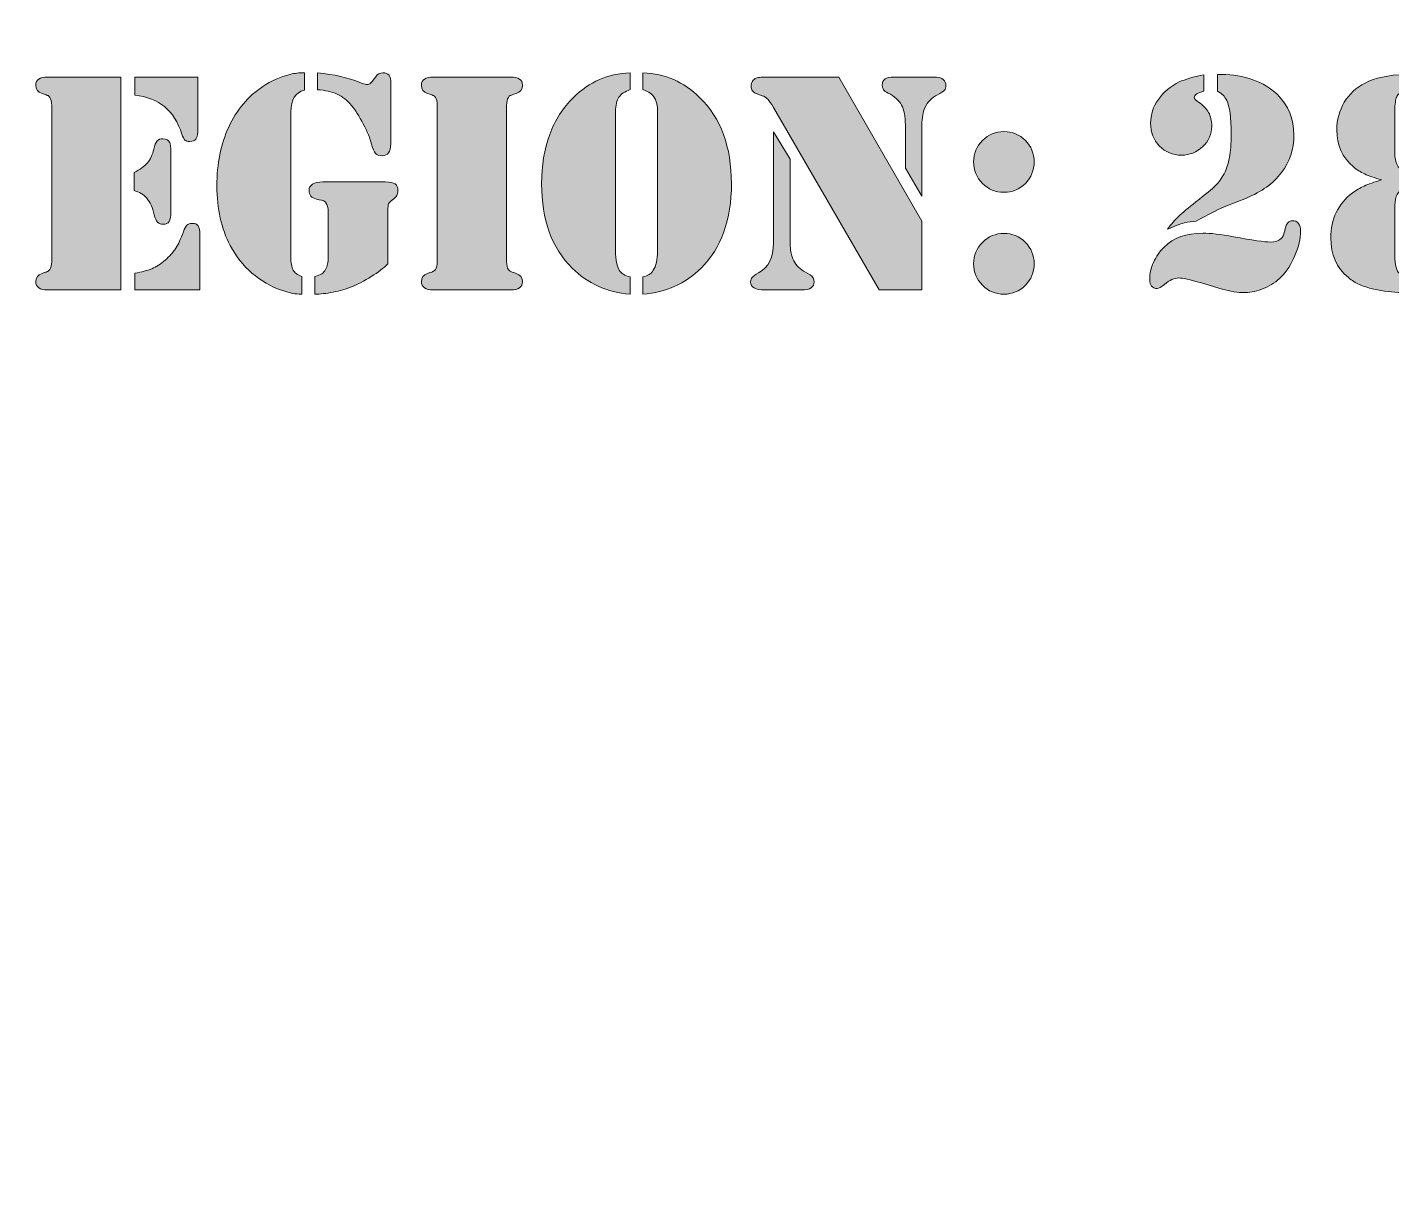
# Model space of a CAD drawing. Header units: inches. Extents: x 11 to 167, y -177 to -21.
# Drawn here: x 31.41 to 52.51, y -159.05 to -141.23 of the extents above; entities that cross this region are included whole.
import ezdxf

# ---------------------------------------------------------------- set-up
doc = ezdxf.new("R2010")
doc.units = ezdxf.units.IN
doc.header["$MEASUREMENT"] = 0
doc.layers.add('Layer 1', color=7, linetype='Continuous')
doc.layers.add('Layer 2', color=7, linetype='Continuous')

# ---------------------------------------------------------------- blocks, each defined once
blk = doc.blocks.new('block 8')
at = {"layer": 'Layer 2', "true_color": 0xffffff}
h = blk.add_hatch(color=7, dxfattribs=at)
h.dxf.hatch_style = 2
edge = h.paths.add_edge_path()
edge.add_spline(control_points=[(35.701, -141.936), (35.701, -141.936), (35.701, -142.203), (35.701, -142.203), (35.559, -142.237), (35.489, -142.35), (35.489, -142.541), (35.489, -142.541), (35.489, -144.786), (35.489, -144.786), (35.489, -144.873), (35.501, -144.94), (35.525, -144.986), (35.546, -145.025), (35.59, -145.058), (35.657, -145.085), (35.657, -145.085), (35.657, -145.358), (35.657, -145.358), (35.606, -145.358), (35.559, -145.353), (35.516, -145.345), (35.474, -145.338), (35.417, -145.321), (35.346, -145.297), (35.178, -145.239), (35.025, -145.151), (34.888, -145.032), (34.752, -144.913), (34.639, -144.771), (34.551, -144.605), (34.414, -144.346), (34.346, -144.04), (34.346, -143.686), (34.346, -143.344), (34.407, -143.04), (34.529, -142.775), (34.651, -142.509), (34.826, -142.301), (35.055, -142.15), (35.186, -142.062), (35.328, -141.998), (35.479, -141.96), (35.542, -141.943), (35.616, -141.936), (35.701, -141.936)], knot_values=[0, 0, 0, 0, 1, 1, 1, 2, 2, 2, 3, 3, 3, 4, 4, 4, 5, 5, 5, 6, 6, 6, 7, 7, 7, 8, 8, 8, 9, 9, 9, 10, 10, 10, 11, 11, 11, 12, 12, 12, 13, 13, 13, 14, 14, 14, 15, 15, 15, 15], degree=3, periodic=1)
edge = h.paths.add_edge_path()
edge.add_spline(control_points=[(36.989, -144.89), (36.924, -144.954), (36.839, -145.02), (36.732, -145.086), (36.625, -145.153), (36.524, -145.206), (36.429, -145.244), (36.342, -145.278), (36.246, -145.305), (36.141, -145.326), (36.036, -145.347), (35.943, -145.358), (35.862, -145.358), (35.862, -145.358), (35.862, -145.085), (35.862, -145.085), (35.909, -145.074), (35.944, -145.06), (35.967, -145.044), (35.991, -145.028), (36.01, -145.005), (36.026, -144.977), (36.054, -144.927), (36.067, -144.863), (36.067, -144.786), (36.067, -144.786), (36.067, -144.082), (36.067, -144.082), (36.067, -144.019), (36.055, -143.974), (36.031, -143.947), (36.02, -143.931), (36.009, -143.921), (35.997, -143.916), (35.986, -143.913), (35.949, -143.903), (35.887, -143.889), (35.809, -143.87), (35.771, -143.824), (35.771, -143.754), (35.771, -143.712), (35.789, -143.68), (35.825, -143.657), (35.861, -143.635), (35.915, -143.624), (35.985, -143.624), (35.985, -143.624), (36.065, -143.624), (36.065, -143.624), (36.065, -143.624), (36.948, -143.624), (36.948, -143.624), (37.02, -143.624), (37.071, -143.634), (37.101, -143.654), (37.131, -143.674), (37.145, -143.709), (37.145, -143.759), (37.145, -143.789), (37.139, -143.814), (37.127, -143.834), (37.115, -143.855), (37.093, -143.876), (37.061, -143.899), (37.029, -143.921), (37.009, -143.942), (37.001, -143.961), (36.993, -143.981), (36.989, -144.016), (36.989, -144.067), (36.989, -144.067), (36.989, -144.89), (36.989, -144.89)], knot_values=[0, 0, 0, 0, 1, 1, 1, 2, 2, 2, 3, 3, 3, 4, 4, 4, 5, 5, 5, 6, 6, 6, 7, 7, 7, 8, 8, 8, 9, 9, 9, 10, 10, 10, 11, 11, 11, 12, 12, 12, 13, 13, 13, 14, 14, 14, 15, 15, 15, 16, 16, 16, 17, 17, 17, 18, 18, 18, 19, 19, 19, 20, 20, 20, 21, 21, 21, 22, 22, 22, 23, 23, 23, 24, 24, 24, 24], degree=3, periodic=1)
edge = h.paths.add_edge_path()
edge.add_spline(control_points=[(35.899, -142.198), (35.899, -142.198), (35.899, -141.938), (35.899, -141.938), (36.161, -141.962), (36.376, -142.01), (36.545, -142.083), (36.595, -142.105), (36.633, -142.116), (36.661, -142.116), (36.686, -142.116), (36.706, -142.111), (36.72, -142.098), (36.733, -142.086), (36.761, -142.052), (36.803, -141.996), (36.832, -141.956), (36.868, -141.936), (36.911, -141.936), (36.956, -141.936), (36.988, -141.948), (37.007, -141.973), (37.025, -141.998), (37.034, -142.039), (37.034, -142.097), (37.034, -142.097), (37.034, -143.035), (37.034, -143.035), (37.034, -143.157), (36.989, -143.218), (36.899, -143.218), (36.854, -143.218), (36.821, -143.206), (36.799, -143.182), (36.778, -143.158), (36.757, -143.111), (36.738, -143.04), (36.714, -142.95), (36.67, -142.845), (36.608, -142.725), (36.545, -142.606), (36.485, -142.511), (36.427, -142.442), (36.361, -142.362), (36.287, -142.302), (36.205, -142.265), (36.123, -142.227), (36.021, -142.205), (35.899, -142.198)], knot_values=[0, 0, 0, 0, 1, 1, 1, 2, 2, 2, 3, 3, 3, 4, 4, 4, 5, 5, 5, 6, 6, 6, 7, 7, 7, 8, 8, 8, 9, 9, 9, 10, 10, 10, 11, 11, 11, 12, 12, 12, 13, 13, 13, 14, 14, 14, 15, 15, 15, 16, 16, 16, 16], degree=3, periodic=1)
h = blk.add_hatch(color=7, dxfattribs=at)
h.dxf.hatch_style = 2
edge = h.paths.add_edge_path()
edge.add_spline(control_points=[(40.734, -142.196), (40.652, -142.225), (40.594, -142.264), (40.56, -142.314), (40.526, -142.364), (40.509, -142.437), (40.509, -142.534), (40.509, -142.534), (40.509, -144.69), (40.509, -144.69), (40.509, -144.831), (40.529, -144.931), (40.567, -144.989), (40.598, -145.037), (40.653, -145.071), (40.734, -145.092), (40.734, -145.092), (40.734, -145.358), (40.734, -145.358), (40.377, -145.329), (40.078, -145.194), (39.837, -144.955), (39.523, -144.643), (39.366, -144.208), (39.366, -143.65), (39.366, -143.37), (39.408, -143.118), (39.491, -142.892), (39.573, -142.666), (39.696, -142.474), (39.858, -142.317), (39.982, -142.196), (40.116, -142.104), (40.259, -142.042), (40.402, -141.979), (40.56, -141.943), (40.734, -141.936), (40.734, -141.936), (40.734, -142.196), (40.734, -142.196)], knot_values=[0, 0, 0, 0, 1, 1, 1, 2, 2, 2, 3, 3, 3, 4, 4, 4, 5, 5, 5, 6, 6, 6, 7, 7, 7, 8, 8, 8, 9, 9, 9, 10, 10, 10, 11, 11, 11, 12, 12, 12, 13, 13, 13, 13], degree=3, periodic=1)
edge = h.paths.add_edge_path()
edge.add_spline(control_points=[(40.932, -142.196), (40.932, -142.196), (40.932, -141.936), (40.932, -141.936), (41.105, -141.943), (41.264, -141.979), (41.408, -142.042), (41.552, -142.104), (41.685, -142.196), (41.809, -142.317), (42.137, -142.637), (42.301, -143.081), (42.301, -143.65), (42.301, -144.208), (42.145, -144.643), (41.831, -144.955), (41.59, -145.196), (41.29, -145.33), (40.932, -145.358), (40.932, -145.358), (40.932, -145.092), (40.932, -145.092), (40.973, -145.083), (41.006, -145.07), (41.029, -145.055), (41.052, -145.04), (41.074, -145.018), (41.093, -144.989), (41.137, -144.923), (41.158, -144.823), (41.158, -144.69), (41.158, -144.69), (41.158, -142.534), (41.158, -142.534), (41.158, -142.448), (41.144, -142.381), (41.115, -142.331), (41.096, -142.297), (41.073, -142.271), (41.046, -142.251), (41.02, -142.232), (40.981, -142.214), (40.932, -142.196)], knot_values=[0, 0, 0, 0, 1, 1, 1, 2, 2, 2, 3, 3, 3, 4, 4, 4, 5, 5, 5, 6, 6, 6, 7, 7, 7, 8, 8, 8, 9, 9, 9, 10, 10, 10, 11, 11, 11, 12, 12, 12, 13, 13, 13, 14, 14, 14, 14], degree=3, periodic=1)
h = blk.add_hatch(color=7, dxfattribs=at)
h.dxf.hatch_style = 2
edge = h.paths.add_edge_path()
edge.add_spline(control_points=[(50.978, -144.222), (51.013, -144.22), (51.043, -144.234), (51.066, -144.265), (51.089, -144.296), (51.101, -144.336), (51.101, -144.386), (51.101, -144.497), (51.072, -144.621), (51.013, -144.758), (50.954, -144.896), (50.884, -145.006), (50.802, -145.09), (50.731, -145.162), (50.644, -145.221), (50.539, -145.266), (50.435, -145.311), (50.336, -145.333), (50.243, -145.333), (50.13, -145.333), (50.011, -145.315), (49.886, -145.278), (49.886, -145.278), (49.567, -145.184), (49.567, -145.184), (49.389, -145.133), (49.273, -145.107), (49.22, -145.107), (49.149, -145.107), (49.075, -145.14), (48.996, -145.208), (48.946, -145.25), (48.908, -145.271), (48.882, -145.271), (48.845, -145.271), (48.817, -145.259), (48.797, -145.235), (48.777, -145.21), (48.767, -145.176), (48.767, -145.131), (48.767, -145.044), (48.787, -144.955), (48.827, -144.866), (48.867, -144.776), (48.922, -144.697), (48.991, -144.629), (49.137, -144.486), (49.337, -144.415), (49.589, -144.415), (49.706, -144.415), (49.865, -144.433), (50.064, -144.47), (50.355, -144.525), (50.545, -144.552), (50.633, -144.552), (50.71, -144.552), (50.767, -144.533), (50.804, -144.494), (50.817, -144.48), (50.827, -144.463), (50.835, -144.445), (50.842, -144.426), (50.851, -144.393), (50.862, -144.345), (50.88, -144.266), (50.919, -144.225), (50.978, -144.222)], knot_values=[0, 0, 0, 0, 1, 1, 1, 2, 2, 2, 3, 3, 3, 4, 4, 4, 5, 5, 5, 6, 6, 6, 7, 7, 7, 8, 8, 8, 9, 9, 9, 10, 10, 10, 11, 11, 11, 12, 12, 12, 13, 13, 13, 14, 14, 14, 15, 15, 15, 16, 16, 16, 17, 17, 17, 18, 18, 18, 19, 19, 19, 20, 20, 20, 21, 21, 21, 22, 22, 22, 22], degree=3, periodic=1)
edge = h.paths.add_edge_path()
edge.add_spline(control_points=[(49.606, -141.967), (49.606, -141.967), (49.606, -142.222), (49.606, -142.222), (49.561, -142.232), (49.524, -142.246), (49.496, -142.263), (49.468, -142.281), (49.455, -142.299), (49.456, -142.317), (49.46, -142.339), (49.481, -142.363), (49.522, -142.389), (49.594, -142.439), (49.646, -142.493), (49.678, -142.55), (49.71, -142.608), (49.727, -142.678), (49.727, -142.76), (49.727, -142.883), (49.68, -142.988), (49.588, -143.076), (49.495, -143.165), (49.386, -143.209), (49.261, -143.209), (49.124, -143.209), (49.01, -143.162), (48.919, -143.068), (48.827, -142.974), (48.781, -142.857), (48.781, -142.717), (48.781, -142.585), (48.821, -142.462), (48.901, -142.348), (48.98, -142.234), (49.088, -142.144), (49.225, -142.078), (49.312, -142.036), (49.439, -141.999), (49.606, -141.967)], knot_values=[0, 0, 0, 0, 1, 1, 1, 2, 2, 2, 3, 3, 3, 4, 4, 4, 5, 5, 5, 6, 6, 6, 7, 7, 7, 8, 8, 8, 9, 9, 9, 10, 10, 10, 11, 11, 11, 12, 12, 12, 13, 13, 13, 13], degree=3, periodic=1)
edge = h.paths.add_edge_path()
edge.add_spline(control_points=[(49.818, -142.222), (49.818, -142.222), (49.818, -141.96), (49.818, -141.96), (49.818, -141.96), (49.883, -141.96), (49.883, -141.96), (50.051, -141.96), (50.21, -141.987), (50.362, -142.043), (50.514, -142.098), (50.64, -142.175), (50.742, -142.273), (50.912, -142.439), (50.997, -142.648), (50.997, -142.9), (50.997, -143.117), (50.933, -143.31), (50.806, -143.478), (50.678, -143.646), (50.497, -143.777), (50.262, -143.872), (50.262, -143.872), (49.946, -143.997), (49.946, -143.997), (49.854, -144.034), (49.725, -144.099), (49.558, -144.19), (49.558, -144.19), (49.485, -144.231), (49.485, -144.231), (49.421, -144.231), (49.359, -144.24), (49.3, -144.257), (49.24, -144.273), (49.154, -144.306), (49.042, -144.354), (49.1, -144.277), (49.158, -144.21), (49.216, -144.154), (49.275, -144.098), (49.363, -144.024), (49.481, -143.932), (49.632, -143.815), (49.733, -143.73), (49.786, -143.678), (49.838, -143.626), (49.882, -143.565), (49.919, -143.496), (49.956, -143.425), (49.983, -143.342), (50, -143.246), (50.017, -143.151), (50.026, -143.03), (50.026, -142.883), (50.026, -142.626), (50.003, -142.452), (49.958, -142.362), (49.94, -142.327), (49.922, -142.3), (49.901, -142.28), (49.881, -142.261), (49.853, -142.242), (49.818, -142.222)], knot_values=[0, 0, 0, 0, 1, 1, 1, 2, 2, 2, 3, 3, 3, 4, 4, 4, 5, 5, 5, 6, 6, 6, 7, 7, 7, 8, 8, 8, 9, 9, 9, 10, 10, 10, 11, 11, 11, 12, 12, 12, 13, 13, 13, 14, 14, 14, 15, 15, 15, 16, 16, 16, 17, 17, 17, 18, 18, 18, 19, 19, 19, 20, 20, 20, 21, 21, 21, 21], degree=3, periodic=1)
h = blk.add_hatch(color=7, dxfattribs=at)
h.dxf.hatch_style = 2
edge = h.paths.add_edge_path()
edge.add_spline(control_points=[(52.717, -142.194), (52.649, -142.229), (52.606, -142.267), (52.587, -142.307), (52.567, -142.347), (52.558, -142.421), (52.558, -142.529), (52.558, -142.529), (52.558, -143.194), (52.558, -143.194), (52.558, -143.247), (52.567, -143.298), (52.587, -143.346), (52.601, -143.378), (52.618, -143.403), (52.636, -143.421), (52.654, -143.439), (52.682, -143.455), (52.717, -143.469), (52.717, -143.469), (52.717, -143.722), (52.717, -143.722), (52.659, -143.745), (52.618, -143.776), (52.594, -143.817), (52.57, -143.857), (52.558, -143.914), (52.558, -143.988), (52.558, -143.988), (52.558, -144.813), (52.558, -144.813), (52.558, -144.877), (52.568, -144.932), (52.589, -144.979), (52.602, -145.01), (52.617, -145.032), (52.635, -145.046), (52.653, -145.061), (52.679, -145.073), (52.714, -145.083), (52.714, -145.083), (52.714, -145.333), (52.714, -145.333), (52.714, -145.333), (52.666, -145.331), (52.666, -145.331), (52.525, -145.331), (52.38, -145.314), (52.232, -145.28), (52.142, -145.259), (52.068, -145.236), (52.009, -145.209), (51.95, -145.183), (51.894, -145.147), (51.839, -145.102), (51.657, -144.949), (51.567, -144.744), (51.567, -144.487), (51.567, -144.344), (51.595, -144.213), (51.652, -144.094), (51.709, -143.975), (51.791, -143.876), (51.897, -143.797), (51.956, -143.752), (52.019, -143.715), (52.084, -143.686), (52.149, -143.657), (52.238, -143.626), (52.35, -143.592), (52.241, -143.56), (52.155, -143.529), (52.091, -143.5), (52.027, -143.47), (51.968, -143.432), (51.914, -143.387), (51.745, -143.246), (51.661, -143.056), (51.661, -142.818), (51.661, -142.662), (51.699, -142.52), (51.776, -142.392), (51.854, -142.265), (51.96, -142.165), (52.097, -142.095), (52.25, -142.016), (52.456, -141.971), (52.717, -141.96), (52.717, -141.96), (52.717, -142.194), (52.717, -142.194)], knot_values=[0, 0, 0, 0, 1, 1, 1, 2, 2, 2, 3, 3, 3, 4, 4, 4, 5, 5, 5, 6, 6, 6, 7, 7, 7, 8, 8, 8, 9, 9, 9, 10, 10, 10, 11, 11, 11, 12, 12, 12, 13, 13, 13, 14, 14, 14, 15, 15, 15, 16, 16, 16, 17, 17, 17, 18, 18, 18, 19, 19, 19, 20, 20, 20, 21, 21, 21, 22, 22, 22, 23, 23, 23, 24, 24, 24, 25, 25, 25, 26, 26, 26, 27, 27, 27, 28, 28, 28, 29, 29, 29, 30, 30, 30, 30], degree=3, periodic=1)
edge = h.paths.add_edge_path()
edge.add_spline(control_points=[(52.883, -142.194), (52.883, -142.194), (52.883, -141.96), (52.883, -141.96), (53.145, -141.971), (53.353, -142.016), (53.505, -142.095), (53.642, -142.165), (53.749, -142.265), (53.826, -142.392), (53.903, -142.52), (53.942, -142.662), (53.942, -142.818), (53.942, -143.056), (53.858, -143.246), (53.689, -143.387), (53.634, -143.432), (53.575, -143.47), (53.511, -143.5), (53.448, -143.529), (53.362, -143.56), (53.252, -143.592), (53.365, -143.626), (53.454, -143.657), (53.519, -143.686), (53.584, -143.715), (53.646, -143.752), (53.706, -143.797), (53.812, -143.876), (53.893, -143.975), (53.95, -144.094), (54.007, -144.213), (54.036, -144.344), (54.036, -144.487), (54.036, -144.744), (53.945, -144.949), (53.763, -145.102), (53.709, -145.148), (53.652, -145.185), (53.593, -145.212), (53.535, -145.238), (53.46, -145.261), (53.37, -145.28), (53.243, -145.308), (53.098, -145.324), (52.934, -145.331), (52.934, -145.331), (52.9, -145.333), (52.9, -145.333), (52.9, -145.333), (52.9, -145.083), (52.9, -145.083), (52.935, -145.073), (52.962, -145.061), (52.98, -145.046), (52.997, -145.032), (53.013, -145.01), (53.026, -144.979), (53.046, -144.932), (53.057, -144.877), (53.057, -144.813), (53.057, -144.813), (53.057, -143.988), (53.057, -143.988), (53.057, -143.973), (53.052, -143.948), (53.041, -143.912), (53.031, -143.876), (53.021, -143.846), (53.011, -143.824), (52.998, -143.8), (52.983, -143.78), (52.965, -143.766), (52.948, -143.751), (52.92, -143.737), (52.883, -143.722), (52.883, -143.722), (52.883, -143.469), (52.883, -143.469), (52.922, -143.453), (52.95, -143.437), (52.969, -143.42), (52.987, -143.403), (53.002, -143.378), (53.013, -143.346), (53.02, -143.33), (53.029, -143.302), (53.04, -143.262), (53.051, -143.222), (53.057, -143.199), (53.057, -143.194), (53.057, -143.194), (53.057, -142.529), (53.057, -142.529), (53.057, -142.511), (53.052, -142.482), (53.042, -142.442), (53.042, -142.442), (53.016, -142.309), (53.016, -142.309), (53, -142.269), (52.956, -142.23), (52.883, -142.194)], knot_values=[0, 0, 0, 0, 1, 1, 1, 2, 2, 2, 3, 3, 3, 4, 4, 4, 5, 5, 5, 6, 6, 6, 7, 7, 7, 8, 8, 8, 9, 9, 9, 10, 10, 10, 11, 11, 11, 12, 12, 12, 13, 13, 13, 14, 14, 14, 15, 15, 15, 16, 16, 16, 17, 17, 17, 18, 18, 18, 19, 19, 19, 20, 20, 20, 21, 21, 21, 22, 22, 22, 23, 23, 23, 24, 24, 24, 25, 25, 25, 26, 26, 26, 27, 27, 27, 28, 28, 28, 29, 29, 29, 30, 30, 30, 31, 31, 31, 32, 32, 32, 33, 33, 33, 34, 34, 34, 34], degree=3, periodic=1)
h = blk.add_hatch(color=7, dxfattribs=at)
h.dxf.hatch_style = 2
edge = h.paths.add_edge_path()
edge.add_spline(control_points=[(32.862, -142.001), (32.862, -142.001), (32.862, -145.292), (32.862, -145.292), (32.862, -145.292), (31.789, -145.292), (31.789, -145.292), (31.789, -145.292), (31.727, -145.292), (31.727, -145.292), (31.669, -145.292), (31.624, -145.281), (31.593, -145.26), (31.561, -145.238), (31.546, -145.207), (31.546, -145.167), (31.546, -145.101), (31.578, -145.058), (31.642, -145.037), (31.695, -145.019), (31.726, -145.008), (31.735, -145.004), (31.744, -145), (31.753, -144.991), (31.763, -144.977), (31.782, -144.951), (31.792, -144.91), (31.792, -144.854), (31.792, -144.854), (31.792, -142.44), (31.792, -142.44), (31.792, -142.383), (31.782, -142.342), (31.763, -142.317), (31.753, -142.302), (31.744, -142.293), (31.735, -142.289), (31.726, -142.285), (31.695, -142.274), (31.642, -142.256), (31.578, -142.235), (31.546, -142.192), (31.546, -142.126), (31.546, -142.086), (31.561, -142.055), (31.593, -142.033), (31.624, -142.011), (31.669, -142.001), (31.727, -142.001), (31.727, -142.001), (31.789, -142.001), (31.789, -142.001), (31.789, -142.001), (32.862, -142.001), (32.862, -142.001)], knot_values=[0, 0, 0, 0, 1, 1, 1, 2, 2, 2, 3, 3, 3, 4, 4, 4, 5, 5, 5, 6, 6, 6, 7, 7, 7, 8, 8, 8, 9, 9, 9, 10, 10, 10, 11, 11, 11, 12, 12, 12, 13, 13, 13, 14, 14, 14, 15, 15, 15, 16, 16, 16, 17, 17, 17, 18, 18, 18, 18], degree=3, periodic=1)
edge = h.paths.add_edge_path()
edge.add_spline(control_points=[(33.065, -143.756), (33.065, -143.756), (33.065, -143.477), (33.065, -143.477), (33.158, -143.431), (33.227, -143.382), (33.272, -143.329), (33.317, -143.276), (33.35, -143.206), (33.371, -143.117), (33.384, -143.056), (33.401, -143.014), (33.422, -142.99), (33.443, -142.967), (33.473, -142.956), (33.511, -142.956), (33.563, -142.956), (33.598, -142.976), (33.617, -143.016), (33.628, -143.037), (33.634, -143.084), (33.634, -143.158), (33.634, -143.158), (33.634, -144.077), (33.634, -144.077), (33.634, -144.152), (33.626, -144.205), (33.609, -144.234), (33.592, -144.263), (33.561, -144.277), (33.516, -144.277), (33.479, -144.277), (33.45, -144.266), (33.429, -144.243), (33.408, -144.221), (33.391, -144.183), (33.378, -144.13), (33.351, -144.019), (33.312, -143.934), (33.262, -143.874), (33.211, -143.815), (33.145, -143.776), (33.065, -143.756)], knot_values=[0, 0, 0, 0, 1, 1, 1, 2, 2, 2, 3, 3, 3, 4, 4, 4, 5, 5, 5, 6, 6, 6, 7, 7, 7, 8, 8, 8, 9, 9, 9, 10, 10, 10, 11, 11, 11, 12, 12, 12, 13, 13, 13, 14, 14, 14, 14], degree=3, periodic=1)
edge = h.paths.add_edge_path()
edge.add_spline(control_points=[(33.077, -142.001), (33.077, -142.001), (34.049, -142.001), (34.049, -142.001), (34.049, -142.001), (34.049, -142.854), (34.049, -142.854), (34.049, -142.904), (34.039, -142.94), (34.02, -142.963), (34.001, -142.985), (33.97, -142.997), (33.928, -142.997), (33.893, -142.997), (33.867, -142.989), (33.851, -142.975), (33.835, -142.96), (33.82, -142.931), (33.805, -142.886), (33.744, -142.699), (33.655, -142.557), (33.536, -142.459), (33.418, -142.361), (33.265, -142.302), (33.077, -142.283), (33.077, -142.283), (33.077, -142.001), (33.077, -142.001)], knot_values=[0, 0, 0, 0, 1, 1, 1, 2, 2, 2, 3, 3, 3, 4, 4, 4, 5, 5, 5, 6, 6, 6, 7, 7, 7, 8, 8, 8, 9, 9, 9, 9], degree=3, periodic=1)
edge = h.paths.add_edge_path()
edge.add_spline(control_points=[(33.079, -145.292), (33.079, -145.292), (33.079, -145.032), (33.079, -145.032), (33.184, -145.016), (33.27, -144.993), (33.339, -144.964), (33.407, -144.936), (33.476, -144.891), (33.545, -144.832), (33.614, -144.772), (33.669, -144.711), (33.71, -144.648), (33.751, -144.584), (33.79, -144.5), (33.827, -144.395), (33.845, -144.344), (33.863, -144.309), (33.883, -144.291), (33.902, -144.272), (33.928, -144.263), (33.962, -144.263), (34.007, -144.263), (34.038, -144.276), (34.056, -144.302), (34.074, -144.329), (34.083, -144.375), (34.083, -144.441), (34.083, -144.441), (34.083, -145.292), (34.083, -145.292), (34.083, -145.292), (33.079, -145.292), (33.079, -145.292)], knot_values=[0, 0, 0, 0, 1, 1, 1, 2, 2, 2, 3, 3, 3, 4, 4, 4, 5, 5, 5, 6, 6, 6, 7, 7, 7, 8, 8, 8, 9, 9, 9, 10, 10, 10, 11, 11, 11, 11], degree=3, periodic=1)
h = blk.add_hatch(color=7, dxfattribs=at)
h.dxf.hatch_style = 2
edge = h.paths.add_edge_path()
edge.add_spline(control_points=[(38.826, -145.292), (38.826, -145.292), (37.751, -145.292), (37.751, -145.292), (37.751, -145.292), (37.688, -145.292), (37.688, -145.292), (37.63, -145.292), (37.585, -145.281), (37.554, -145.26), (37.523, -145.238), (37.507, -145.207), (37.507, -145.167), (37.507, -145.101), (37.539, -145.058), (37.604, -145.037), (37.657, -145.019), (37.688, -145.008), (37.696, -145.004), (37.705, -145), (37.714, -144.991), (37.724, -144.977), (37.743, -144.951), (37.753, -144.91), (37.753, -144.854), (37.753, -144.854), (37.753, -142.44), (37.753, -142.44), (37.753, -142.383), (37.743, -142.342), (37.724, -142.317), (37.714, -142.302), (37.705, -142.293), (37.696, -142.289), (37.688, -142.285), (37.657, -142.274), (37.604, -142.256), (37.539, -142.235), (37.507, -142.192), (37.507, -142.126), (37.507, -142.086), (37.523, -142.055), (37.554, -142.033), (37.585, -142.011), (37.63, -142.001), (37.688, -142.001), (37.688, -142.001), (37.751, -142.001), (37.751, -142.001), (37.751, -142.001), (38.826, -142.001), (38.826, -142.001), (38.826, -142.001), (38.889, -142.001), (38.889, -142.001), (38.947, -142.001), (38.991, -142.011), (39.023, -142.033), (39.054, -142.055), (39.07, -142.086), (39.07, -142.126), (39.07, -142.192), (39.038, -142.235), (38.973, -142.256), (38.92, -142.274), (38.889, -142.285), (38.88, -142.289), (38.872, -142.293), (38.862, -142.302), (38.853, -142.317), (38.833, -142.342), (38.824, -142.383), (38.824, -142.44), (38.824, -142.44), (38.824, -144.854), (38.824, -144.854), (38.824, -144.91), (38.833, -144.951), (38.853, -144.977), (38.862, -144.991), (38.872, -145), (38.88, -145.004), (38.889, -145.008), (38.92, -145.019), (38.973, -145.037), (39.038, -145.058), (39.07, -145.101), (39.07, -145.167), (39.07, -145.207), (39.054, -145.238), (39.023, -145.26), (38.991, -145.281), (38.947, -145.292), (38.889, -145.292), (38.889, -145.292), (38.826, -145.292), (38.826, -145.292)], knot_values=[0, 0, 0, 0, 1, 1, 1, 2, 2, 2, 3, 3, 3, 4, 4, 4, 5, 5, 5, 6, 6, 6, 7, 7, 7, 8, 8, 8, 9, 9, 9, 10, 10, 10, 11, 11, 11, 12, 12, 12, 13, 13, 13, 14, 14, 14, 15, 15, 15, 16, 16, 16, 17, 17, 17, 18, 18, 18, 19, 19, 19, 20, 20, 20, 21, 21, 21, 22, 22, 22, 23, 23, 23, 24, 24, 24, 25, 25, 25, 26, 26, 26, 27, 27, 27, 28, 28, 28, 29, 29, 29, 30, 30, 30, 31, 31, 31, 32, 32, 32, 32], degree=3, periodic=1)
h = blk.add_hatch(color=7, dxfattribs=at)
h.dxf.hatch_style = 2
edge = h.paths.add_edge_path()
edge.add_spline(control_points=[(42.952, -142.847), (42.952, -142.847), (43.208, -143.272), (43.208, -143.272), (43.208, -143.272), (43.208, -144.564), (43.208, -144.564), (43.208, -144.677), (43.227, -144.769), (43.265, -144.841), (43.302, -144.914), (43.362, -144.973), (43.444, -145.02), (43.444, -145.02), (43.517, -145.061), (43.517, -145.061), (43.559, -145.085), (43.579, -145.121), (43.579, -145.169), (43.579, -145.206), (43.564, -145.237), (43.534, -145.261), (43.508, -145.282), (43.455, -145.292), (43.374, -145.292), (43.374, -145.292), (42.817, -145.292), (42.817, -145.292), (42.671, -145.292), (42.598, -145.251), (42.598, -145.167), (42.598, -145.138), (42.605, -145.115), (42.621, -145.098), (42.636, -145.082), (42.669, -145.059), (42.721, -145.03), (42.875, -144.944), (42.952, -144.789), (42.952, -144.564), (42.952, -144.564), (42.952, -142.847), (42.952, -142.847)], knot_values=[0, 0, 0, 0, 1, 1, 1, 2, 2, 2, 3, 3, 3, 4, 4, 4, 5, 5, 5, 6, 6, 6, 7, 7, 7, 8, 8, 8, 9, 9, 9, 10, 10, 10, 11, 11, 11, 12, 12, 12, 13, 13, 13, 14, 14, 14, 14], degree=3, periodic=1)
edge = h.paths.add_edge_path()
edge.add_spline(control_points=[(43.963, -142.001), (43.963, -142.001), (45.246, -144.229), (45.246, -144.229), (45.246, -144.229), (45.246, -145.292), (45.246, -145.292), (45.246, -145.292), (44.587, -145.292), (44.587, -145.292), (44.587, -145.292), (42.95, -142.471), (42.95, -142.471), (42.915, -142.41), (42.886, -142.367), (42.863, -142.343), (42.841, -142.319), (42.812, -142.301), (42.776, -142.29), (42.776, -142.29), (42.685, -142.256), (42.685, -142.256), (42.661, -142.248), (42.641, -142.234), (42.627, -142.213), (42.612, -142.192), (42.605, -142.169), (42.605, -142.143), (42.605, -142.116), (42.612, -142.09), (42.627, -142.067), (42.641, -142.044), (42.661, -142.027), (42.685, -142.018), (42.712, -142.006), (42.786, -142.001), (42.907, -142.001), (42.907, -142.001), (43.963, -142.001), (43.963, -142.001)], knot_values=[0, 0, 0, 0, 1, 1, 1, 2, 2, 2, 3, 3, 3, 4, 4, 4, 5, 5, 5, 6, 6, 6, 7, 7, 7, 8, 8, 8, 9, 9, 9, 10, 10, 10, 11, 11, 11, 12, 12, 12, 13, 13, 13, 13], degree=3, periodic=1)
edge = h.paths.add_edge_path()
edge.add_spline(control_points=[(45.246, -143.843), (45.246, -143.843), (44.99, -143.411), (44.99, -143.411), (44.99, -143.411), (44.99, -142.743), (44.99, -142.743), (44.99, -142.608), (44.971, -142.505), (44.931, -142.434), (44.892, -142.362), (44.822, -142.3), (44.723, -142.249), (44.689, -142.233), (44.665, -142.216), (44.653, -142.197), (44.64, -142.179), (44.633, -142.155), (44.633, -142.126), (44.633, -142.083), (44.647, -142.051), (44.675, -142.031), (44.704, -142.011), (44.749, -142.001), (44.812, -142.001), (44.812, -142.001), (45.415, -142.001), (45.415, -142.001), (45.497, -142.001), (45.551, -142.013), (45.576, -142.039), (45.604, -142.065), (45.617, -142.095), (45.617, -142.131), (45.617, -142.165), (45.61, -142.19), (45.594, -142.207), (45.579, -142.224), (45.542, -142.247), (45.485, -142.276), (45.399, -142.319), (45.335, -142.386), (45.292, -142.476), (45.261, -142.542), (45.246, -142.631), (45.246, -142.743), (45.246, -142.743), (45.246, -143.843), (45.246, -143.843)], knot_values=[0, 0, 0, 0, 1, 1, 1, 2, 2, 2, 3, 3, 3, 4, 4, 4, 5, 5, 5, 6, 6, 6, 7, 7, 7, 8, 8, 8, 9, 9, 9, 10, 10, 10, 11, 11, 11, 12, 12, 12, 13, 13, 13, 14, 14, 14, 15, 15, 15, 16, 16, 16, 16], degree=3, periodic=1)
h = blk.add_hatch(color=7, dxfattribs=at)
h.dxf.hatch_style = 2
edge = h.paths.add_edge_path()
edge.add_spline(control_points=[(46.514, -142.845), (46.643, -142.845), (46.753, -142.891), (46.845, -142.982), (46.936, -143.074), (46.982, -143.184), (46.982, -143.313), (46.982, -143.443), (46.936, -143.554), (46.845, -143.645), (46.753, -143.737), (46.643, -143.783), (46.514, -143.783), (46.384, -143.783), (46.273, -143.737), (46.182, -143.645), (46.09, -143.554), (46.044, -143.443), (46.044, -143.313), (46.044, -143.184), (46.09, -143.074), (46.182, -142.982), (46.273, -142.891), (46.384, -142.845), (46.514, -142.845)], knot_values=[0, 0, 0, 0, 1, 1, 1, 2, 2, 2, 3, 3, 3, 4, 4, 4, 5, 5, 5, 6, 6, 6, 7, 7, 7, 8, 8, 8, 8], degree=3, periodic=1)
edge = h.paths.add_edge_path()
edge.add_spline(control_points=[(46.514, -144.419), (46.643, -144.419), (46.753, -144.465), (46.845, -144.557), (46.936, -144.649), (46.982, -144.759), (46.982, -144.887), (46.982, -145.018), (46.936, -145.128), (46.845, -145.22), (46.753, -145.312), (46.643, -145.358), (46.514, -145.358), (46.384, -145.358), (46.273, -145.312), (46.182, -145.22), (46.09, -145.128), (46.044, -145.018), (46.044, -144.887), (46.044, -144.759), (46.09, -144.649), (46.182, -144.557), (46.273, -144.465), (46.384, -144.419), (46.514, -144.419)], knot_values=[0, 0, 0, 0, 1, 1, 1, 2, 2, 2, 3, 3, 3, 4, 4, 4, 5, 5, 5, 6, 6, 6, 7, 7, 7, 8, 8, 8, 8], degree=3, periodic=1)
at = {"layer": 'Layer 2', "lineweight": 0}
for points, knots in [([(35.701, -141.936), (35.701, -141.936), (35.701, -142.203), (35.701, -142.203), (35.559, -142.237), (35.489, -142.35), (35.489, -142.541), (35.489, -142.541), (35.489, -144.786), (35.489, -144.786), (35.489, -144.873), (35.501, -144.94), (35.525, -144.986), (35.546, -145.025), (35.59, -145.058), (35.657, -145.085), (35.657, -145.085), (35.657, -145.358), (35.657, -145.358), (35.606, -145.358), (35.559, -145.353), (35.516, -145.345), (35.474, -145.338), (35.417, -145.321), (35.346, -145.297), (35.178, -145.239), (35.025, -145.151), (34.888, -145.032), (34.752, -144.913), (34.639, -144.771), (34.551, -144.605), (34.414, -144.346), (34.346, -144.04), (34.346, -143.686), (34.346, -143.344), (34.407, -143.04), (34.529, -142.775), (34.651, -142.509), (34.826, -142.301), (35.055, -142.15), (35.186, -142.062), (35.328, -141.998), (35.479, -141.96), (35.542, -141.943), (35.616, -141.936), (35.701, -141.936)], [0, 0, 0, 0, 1, 1, 1, 2, 2, 2, 3, 3, 3, 4, 4, 4, 5, 5, 5, 6, 6, 6, 7, 7, 7, 8, 8, 8, 9, 9, 9, 10, 10, 10, 11, 11, 11, 12, 12, 12, 13, 13, 13, 14, 14, 14, 15, 15, 15, 15]), ([(35.899, -142.198), (35.899, -142.198), (35.899, -141.938), (35.899, -141.938), (36.161, -141.962), (36.376, -142.01), (36.545, -142.083), (36.595, -142.105), (36.633, -142.116), (36.661, -142.116), (36.686, -142.116), (36.706, -142.111), (36.72, -142.098), (36.733, -142.086), (36.761, -142.052), (36.803, -141.996), (36.832, -141.956), (36.868, -141.936), (36.911, -141.936), (36.956, -141.936), (36.988, -141.948), (37.007, -141.973), (37.025, -141.998), (37.034, -142.039), (37.034, -142.097), (37.034, -142.097), (37.034, -143.035), (37.034, -143.035), (37.034, -143.157), (36.989, -143.218), (36.899, -143.218), (36.854, -143.218), (36.821, -143.206), (36.799, -143.182), (36.778, -143.158), (36.757, -143.111), (36.738, -143.04), (36.714, -142.95), (36.67, -142.845), (36.608, -142.725), (36.545, -142.606), (36.485, -142.511), (36.427, -142.442), (36.361, -142.362), (36.287, -142.302), (36.205, -142.265), (36.123, -142.227), (36.021, -142.205), (35.899, -142.198)], [0, 0, 0, 0, 1, 1, 1, 2, 2, 2, 3, 3, 3, 4, 4, 4, 5, 5, 5, 6, 6, 6, 7, 7, 7, 8, 8, 8, 9, 9, 9, 10, 10, 10, 11, 11, 11, 12, 12, 12, 13, 13, 13, 14, 14, 14, 15, 15, 15, 16, 16, 16, 16]), ([(40.734, -142.196), (40.652, -142.225), (40.594, -142.264), (40.56, -142.314), (40.526, -142.364), (40.509, -142.437), (40.509, -142.534), (40.509, -142.534), (40.509, -144.69), (40.509, -144.69), (40.509, -144.831), (40.529, -144.931), (40.567, -144.989), (40.598, -145.037), (40.653, -145.071), (40.734, -145.092), (40.734, -145.092), (40.734, -145.358), (40.734, -145.358), (40.377, -145.329), (40.078, -145.194), (39.837, -144.955), (39.523, -144.643), (39.366, -144.208), (39.366, -143.65), (39.366, -143.37), (39.408, -143.118), (39.491, -142.892), (39.573, -142.666), (39.696, -142.474), (39.858, -142.317), (39.982, -142.196), (40.116, -142.104), (40.259, -142.042), (40.402, -141.979), (40.56, -141.943), (40.734, -141.936), (40.734, -141.936), (40.734, -142.196), (40.734, -142.196)], [0, 0, 0, 0, 1, 1, 1, 2, 2, 2, 3, 3, 3, 4, 4, 4, 5, 5, 5, 6, 6, 6, 7, 7, 7, 8, 8, 8, 9, 9, 9, 10, 10, 10, 11, 11, 11, 12, 12, 12, 13, 13, 13, 13]), ([(40.932, -142.196), (40.932, -142.196), (40.932, -141.936), (40.932, -141.936), (41.105, -141.943), (41.264, -141.979), (41.408, -142.042), (41.552, -142.104), (41.685, -142.196), (41.809, -142.317), (42.137, -142.637), (42.301, -143.081), (42.301, -143.65), (42.301, -144.208), (42.145, -144.643), (41.831, -144.955), (41.59, -145.196), (41.29, -145.33), (40.932, -145.358), (40.932, -145.358), (40.932, -145.092), (40.932, -145.092), (40.973, -145.083), (41.006, -145.07), (41.029, -145.055), (41.052, -145.04), (41.074, -145.018), (41.093, -144.989), (41.137, -144.923), (41.158, -144.823), (41.158, -144.69), (41.158, -144.69), (41.158, -142.534), (41.158, -142.534), (41.158, -142.448), (41.144, -142.381), (41.115, -142.331), (41.096, -142.297), (41.073, -142.271), (41.046, -142.251), (41.02, -142.232), (40.981, -142.214), (40.932, -142.196)], [0, 0, 0, 0, 1, 1, 1, 2, 2, 2, 3, 3, 3, 4, 4, 4, 5, 5, 5, 6, 6, 6, 7, 7, 7, 8, 8, 8, 9, 9, 9, 10, 10, 10, 11, 11, 11, 12, 12, 12, 13, 13, 13, 14, 14, 14, 14]), ([(49.606, -141.967), (49.606, -141.967), (49.606, -142.222), (49.606, -142.222), (49.561, -142.232), (49.524, -142.246), (49.496, -142.263), (49.468, -142.281), (49.455, -142.299), (49.456, -142.317), (49.46, -142.339), (49.481, -142.363), (49.522, -142.389), (49.594, -142.439), (49.646, -142.493), (49.678, -142.55), (49.71, -142.608), (49.727, -142.678), (49.727, -142.76), (49.727, -142.883), (49.68, -142.988), (49.588, -143.076), (49.495, -143.165), (49.386, -143.209), (49.261, -143.209), (49.124, -143.209), (49.01, -143.162), (48.919, -143.068), (48.827, -142.974), (48.781, -142.857), (48.781, -142.717), (48.781, -142.585), (48.821, -142.462), (48.901, -142.348), (48.98, -142.234), (49.088, -142.144), (49.225, -142.078), (49.312, -142.036), (49.439, -141.999), (49.606, -141.967)], [0, 0, 0, 0, 1, 1, 1, 2, 2, 2, 3, 3, 3, 4, 4, 4, 5, 5, 5, 6, 6, 6, 7, 7, 7, 8, 8, 8, 9, 9, 9, 10, 10, 10, 11, 11, 11, 12, 12, 12, 13, 13, 13, 13]), ([(49.818, -142.222), (49.818, -142.222), (49.818, -141.96), (49.818, -141.96), (49.818, -141.96), (49.883, -141.96), (49.883, -141.96), (50.051, -141.96), (50.21, -141.987), (50.362, -142.043), (50.514, -142.098), (50.64, -142.175), (50.742, -142.273), (50.912, -142.439), (50.997, -142.648), (50.997, -142.9), (50.997, -143.117), (50.933, -143.31), (50.806, -143.478), (50.678, -143.646), (50.497, -143.777), (50.262, -143.872), (50.262, -143.872), (49.946, -143.997), (49.946, -143.997), (49.854, -144.034), (49.725, -144.099), (49.558, -144.19), (49.558, -144.19), (49.485, -144.231), (49.485, -144.231), (49.421, -144.231), (49.359, -144.24), (49.3, -144.257), (49.24, -144.273), (49.154, -144.306), (49.042, -144.354), (49.1, -144.277), (49.158, -144.21), (49.216, -144.154), (49.275, -144.098), (49.363, -144.024), (49.481, -143.932), (49.632, -143.815), (49.733, -143.73), (49.786, -143.678), (49.838, -143.626), (49.882, -143.565), (49.919, -143.496), (49.956, -143.425), (49.983, -143.342), (50, -143.246), (50.017, -143.151), (50.026, -143.03), (50.026, -142.883), (50.026, -142.626), (50.003, -142.452), (49.958, -142.362), (49.94, -142.327), (49.922, -142.3), (49.901, -142.28), (49.881, -142.261), (49.853, -142.242), (49.818, -142.222)], [0, 0, 0, 0, 1, 1, 1, 2, 2, 2, 3, 3, 3, 4, 4, 4, 5, 5, 5, 6, 6, 6, 7, 7, 7, 8, 8, 8, 9, 9, 9, 10, 10, 10, 11, 11, 11, 12, 12, 12, 13, 13, 13, 14, 14, 14, 15, 15, 15, 16, 16, 16, 17, 17, 17, 18, 18, 18, 19, 19, 19, 20, 20, 20, 21, 21, 21, 21]), ([(52.717, -142.194), (52.649, -142.229), (52.606, -142.267), (52.587, -142.307), (52.567, -142.347), (52.558, -142.421), (52.558, -142.529), (52.558, -142.529), (52.558, -143.194), (52.558, -143.194), (52.558, -143.247), (52.567, -143.298), (52.587, -143.346), (52.601, -143.378), (52.618, -143.403), (52.636, -143.421), (52.654, -143.439), (52.682, -143.455), (52.717, -143.469), (52.717, -143.469), (52.717, -143.722), (52.717, -143.722), (52.659, -143.745), (52.618, -143.776), (52.594, -143.817), (52.57, -143.857), (52.558, -143.914), (52.558, -143.988), (52.558, -143.988), (52.558, -144.813), (52.558, -144.813), (52.558, -144.877), (52.568, -144.932), (52.589, -144.979), (52.602, -145.01), (52.617, -145.032), (52.635, -145.046), (52.653, -145.061), (52.679, -145.073), (52.714, -145.083), (52.714, -145.083), (52.714, -145.333), (52.714, -145.333), (52.714, -145.333), (52.666, -145.331), (52.666, -145.331), (52.525, -145.331), (52.38, -145.314), (52.232, -145.28), (52.142, -145.259), (52.068, -145.236), (52.009, -145.209), (51.95, -145.183), (51.894, -145.147), (51.839, -145.102), (51.657, -144.949), (51.567, -144.744), (51.567, -144.487), (51.567, -144.344), (51.595, -144.213), (51.652, -144.094), (51.709, -143.975), (51.791, -143.876), (51.897, -143.797), (51.956, -143.752), (52.019, -143.715), (52.084, -143.686), (52.149, -143.657), (52.238, -143.626), (52.35, -143.592), (52.241, -143.56), (52.155, -143.529), (52.091, -143.5), (52.027, -143.47), (51.968, -143.432), (51.914, -143.387), (51.745, -143.246), (51.661, -143.056), (51.661, -142.818), (51.661, -142.662), (51.699, -142.52), (51.776, -142.392), (51.854, -142.265), (51.96, -142.165), (52.097, -142.095), (52.25, -142.016), (52.456, -141.971), (52.717, -141.96), (52.717, -141.96), (52.717, -142.194), (52.717, -142.194)], [0, 0, 0, 0, 1, 1, 1, 2, 2, 2, 3, 3, 3, 4, 4, 4, 5, 5, 5, 6, 6, 6, 7, 7, 7, 8, 8, 8, 9, 9, 9, 10, 10, 10, 11, 11, 11, 12, 12, 12, 13, 13, 13, 14, 14, 14, 15, 15, 15, 16, 16, 16, 17, 17, 17, 18, 18, 18, 19, 19, 19, 20, 20, 20, 21, 21, 21, 22, 22, 22, 23, 23, 23, 24, 24, 24, 25, 25, 25, 26, 26, 26, 27, 27, 27, 28, 28, 28, 29, 29, 29, 30, 30, 30, 30]), ([(32.862, -142.001), (32.862, -142.001), (32.862, -145.292), (32.862, -145.292), (32.862, -145.292), (31.789, -145.292), (31.789, -145.292), (31.789, -145.292), (31.727, -145.292), (31.727, -145.292), (31.669, -145.292), (31.624, -145.281), (31.593, -145.26), (31.561, -145.238), (31.546, -145.207), (31.546, -145.167), (31.546, -145.101), (31.578, -145.058), (31.642, -145.037), (31.695, -145.019), (31.726, -145.008), (31.735, -145.004), (31.744, -145), (31.753, -144.991), (31.763, -144.977), (31.782, -144.951), (31.792, -144.91), (31.792, -144.854), (31.792, -144.854), (31.792, -142.44), (31.792, -142.44), (31.792, -142.383), (31.782, -142.342), (31.763, -142.317), (31.753, -142.302), (31.744, -142.293), (31.735, -142.289), (31.726, -142.285), (31.695, -142.274), (31.642, -142.256), (31.578, -142.235), (31.546, -142.192), (31.546, -142.126), (31.546, -142.086), (31.561, -142.055), (31.593, -142.033), (31.624, -142.011), (31.669, -142.001), (31.727, -142.001), (31.727, -142.001), (31.789, -142.001), (31.789, -142.001), (31.789, -142.001), (32.862, -142.001), (32.862, -142.001)], [0, 0, 0, 0, 1, 1, 1, 2, 2, 2, 3, 3, 3, 4, 4, 4, 5, 5, 5, 6, 6, 6, 7, 7, 7, 8, 8, 8, 9, 9, 9, 10, 10, 10, 11, 11, 11, 12, 12, 12, 13, 13, 13, 14, 14, 14, 15, 15, 15, 16, 16, 16, 17, 17, 17, 18, 18, 18, 18]), ([(33.077, -142.001), (33.077, -142.001), (34.049, -142.001), (34.049, -142.001), (34.049, -142.001), (34.049, -142.854), (34.049, -142.854), (34.049, -142.904), (34.039, -142.94), (34.02, -142.963), (34.001, -142.985), (33.97, -142.997), (33.928, -142.997), (33.893, -142.997), (33.867, -142.989), (33.851, -142.975), (33.835, -142.96), (33.82, -142.931), (33.805, -142.886), (33.744, -142.699), (33.655, -142.557), (33.536, -142.459), (33.418, -142.361), (33.265, -142.302), (33.077, -142.283), (33.077, -142.283), (33.077, -142.001), (33.077, -142.001)], [0, 0, 0, 0, 1, 1, 1, 2, 2, 2, 3, 3, 3, 4, 4, 4, 5, 5, 5, 6, 6, 6, 7, 7, 7, 8, 8, 8, 9, 9, 9, 9]), ([(38.826, -145.292), (38.826, -145.292), (37.751, -145.292), (37.751, -145.292), (37.751, -145.292), (37.688, -145.292), (37.688, -145.292), (37.63, -145.292), (37.585, -145.281), (37.554, -145.26), (37.523, -145.238), (37.507, -145.207), (37.507, -145.167), (37.507, -145.101), (37.539, -145.058), (37.604, -145.037), (37.657, -145.019), (37.688, -145.008), (37.696, -145.004), (37.705, -145), (37.714, -144.991), (37.724, -144.977), (37.743, -144.951), (37.753, -144.91), (37.753, -144.854), (37.753, -144.854), (37.753, -142.44), (37.753, -142.44), (37.753, -142.383), (37.743, -142.342), (37.724, -142.317), (37.714, -142.302), (37.705, -142.293), (37.696, -142.289), (37.688, -142.285), (37.657, -142.274), (37.604, -142.256), (37.539, -142.235), (37.507, -142.192), (37.507, -142.126), (37.507, -142.086), (37.523, -142.055), (37.554, -142.033), (37.585, -142.011), (37.63, -142.001), (37.688, -142.001), (37.688, -142.001), (37.751, -142.001), (37.751, -142.001), (37.751, -142.001), (38.826, -142.001), (38.826, -142.001), (38.826, -142.001), (38.889, -142.001), (38.889, -142.001), (38.947, -142.001), (38.991, -142.011), (39.023, -142.033), (39.054, -142.055), (39.07, -142.086), (39.07, -142.126), (39.07, -142.192), (39.038, -142.235), (38.973, -142.256), (38.92, -142.274), (38.889, -142.285), (38.88, -142.289), (38.872, -142.293), (38.862, -142.302), (38.853, -142.317), (38.833, -142.342), (38.824, -142.383), (38.824, -142.44), (38.824, -142.44), (38.824, -144.854), (38.824, -144.854), (38.824, -144.91), (38.833, -144.951), (38.853, -144.977), (38.862, -144.991), (38.872, -145), (38.88, -145.004), (38.889, -145.008), (38.92, -145.019), (38.973, -145.037), (39.038, -145.058), (39.07, -145.101), (39.07, -145.167), (39.07, -145.207), (39.054, -145.238), (39.023, -145.26), (38.991, -145.281), (38.947, -145.292), (38.889, -145.292), (38.889, -145.292), (38.826, -145.292), (38.826, -145.292)], [0, 0, 0, 0, 1, 1, 1, 2, 2, 2, 3, 3, 3, 4, 4, 4, 5, 5, 5, 6, 6, 6, 7, 7, 7, 8, 8, 8, 9, 9, 9, 10, 10, 10, 11, 11, 11, 12, 12, 12, 13, 13, 13, 14, 14, 14, 15, 15, 15, 16, 16, 16, 17, 17, 17, 18, 18, 18, 19, 19, 19, 20, 20, 20, 21, 21, 21, 22, 22, 22, 23, 23, 23, 24, 24, 24, 25, 25, 25, 26, 26, 26, 27, 27, 27, 28, 28, 28, 29, 29, 29, 30, 30, 30, 31, 31, 31, 32, 32, 32, 32]), ([(43.963, -142.001), (43.963, -142.001), (45.246, -144.229), (45.246, -144.229), (45.246, -144.229), (45.246, -145.292), (45.246, -145.292), (45.246, -145.292), (44.587, -145.292), (44.587, -145.292), (44.587, -145.292), (42.95, -142.471), (42.95, -142.471), (42.915, -142.41), (42.886, -142.367), (42.863, -142.343), (42.841, -142.319), (42.812, -142.301), (42.776, -142.29), (42.776, -142.29), (42.685, -142.256), (42.685, -142.256), (42.661, -142.248), (42.641, -142.234), (42.627, -142.213), (42.612, -142.192), (42.605, -142.169), (42.605, -142.143), (42.605, -142.116), (42.612, -142.09), (42.627, -142.067), (42.641, -142.044), (42.661, -142.027), (42.685, -142.018), (42.712, -142.006), (42.786, -142.001), (42.907, -142.001), (42.907, -142.001), (43.963, -142.001), (43.963, -142.001)], [0, 0, 0, 0, 1, 1, 1, 2, 2, 2, 3, 3, 3, 4, 4, 4, 5, 5, 5, 6, 6, 6, 7, 7, 7, 8, 8, 8, 9, 9, 9, 10, 10, 10, 11, 11, 11, 12, 12, 12, 13, 13, 13, 13]), ([(45.246, -143.843), (45.246, -143.843), (44.99, -143.411), (44.99, -143.411), (44.99, -143.411), (44.99, -142.743), (44.99, -142.743), (44.99, -142.608), (44.971, -142.505), (44.931, -142.434), (44.892, -142.362), (44.822, -142.3), (44.723, -142.249), (44.689, -142.233), (44.665, -142.216), (44.653, -142.197), (44.64, -142.179), (44.633, -142.155), (44.633, -142.126), (44.633, -142.083), (44.647, -142.051), (44.675, -142.031), (44.704, -142.011), (44.749, -142.001), (44.812, -142.001), (44.812, -142.001), (45.415, -142.001), (45.415, -142.001), (45.497, -142.001), (45.551, -142.013), (45.576, -142.039), (45.604, -142.065), (45.617, -142.095), (45.617, -142.131), (45.617, -142.165), (45.61, -142.19), (45.594, -142.207), (45.579, -142.224), (45.542, -142.247), (45.485, -142.276), (45.399, -142.319), (45.335, -142.386), (45.292, -142.476), (45.261, -142.542), (45.246, -142.631), (45.246, -142.743), (45.246, -142.743), (45.246, -143.843), (45.246, -143.843)], [0, 0, 0, 0, 1, 1, 1, 2, 2, 2, 3, 3, 3, 4, 4, 4, 5, 5, 5, 6, 6, 6, 7, 7, 7, 8, 8, 8, 9, 9, 9, 10, 10, 10, 11, 11, 11, 12, 12, 12, 13, 13, 13, 14, 14, 14, 15, 15, 15, 16, 16, 16, 16]), ([(33.065, -143.756), (33.065, -143.756), (33.065, -143.477), (33.065, -143.477), (33.158, -143.431), (33.227, -143.382), (33.272, -143.329), (33.317, -143.276), (33.35, -143.206), (33.371, -143.117), (33.384, -143.056), (33.401, -143.014), (33.422, -142.99), (33.443, -142.967), (33.473, -142.956), (33.511, -142.956), (33.563, -142.956), (33.598, -142.976), (33.617, -143.016), (33.628, -143.037), (33.634, -143.084), (33.634, -143.158), (33.634, -143.158), (33.634, -144.077), (33.634, -144.077), (33.634, -144.152), (33.626, -144.205), (33.609, -144.234), (33.592, -144.263), (33.561, -144.277), (33.516, -144.277), (33.479, -144.277), (33.45, -144.266), (33.429, -144.243), (33.408, -144.221), (33.391, -144.183), (33.378, -144.13), (33.351, -144.019), (33.312, -143.934), (33.262, -143.874), (33.211, -143.815), (33.145, -143.776), (33.065, -143.756)], [0, 0, 0, 0, 1, 1, 1, 2, 2, 2, 3, 3, 3, 4, 4, 4, 5, 5, 5, 6, 6, 6, 7, 7, 7, 8, 8, 8, 9, 9, 9, 10, 10, 10, 11, 11, 11, 12, 12, 12, 13, 13, 13, 14, 14, 14, 14]), ([(42.952, -142.847), (42.952, -142.847), (43.208, -143.272), (43.208, -143.272), (43.208, -143.272), (43.208, -144.564), (43.208, -144.564), (43.208, -144.677), (43.227, -144.769), (43.265, -144.841), (43.302, -144.914), (43.362, -144.973), (43.444, -145.02), (43.444, -145.02), (43.517, -145.061), (43.517, -145.061), (43.559, -145.085), (43.579, -145.121), (43.579, -145.169), (43.579, -145.206), (43.564, -145.237), (43.534, -145.261), (43.508, -145.282), (43.455, -145.292), (43.374, -145.292), (43.374, -145.292), (42.817, -145.292), (42.817, -145.292), (42.671, -145.292), (42.598, -145.251), (42.598, -145.167), (42.598, -145.138), (42.605, -145.115), (42.621, -145.098), (42.636, -145.082), (42.669, -145.059), (42.721, -145.03), (42.875, -144.944), (42.952, -144.789), (42.952, -144.564), (42.952, -144.564), (42.952, -142.847), (42.952, -142.847)], [0, 0, 0, 0, 1, 1, 1, 2, 2, 2, 3, 3, 3, 4, 4, 4, 5, 5, 5, 6, 6, 6, 7, 7, 7, 8, 8, 8, 9, 9, 9, 10, 10, 10, 11, 11, 11, 12, 12, 12, 13, 13, 13, 14, 14, 14, 14]), ([(46.514, -142.845), (46.643, -142.845), (46.753, -142.891), (46.845, -142.982), (46.936, -143.074), (46.982, -143.184), (46.982, -143.313), (46.982, -143.443), (46.936, -143.554), (46.845, -143.645), (46.753, -143.737), (46.643, -143.783), (46.514, -143.783), (46.384, -143.783), (46.273, -143.737), (46.182, -143.645), (46.09, -143.554), (46.044, -143.443), (46.044, -143.313), (46.044, -143.184), (46.09, -143.074), (46.182, -142.982), (46.273, -142.891), (46.384, -142.845), (46.514, -142.845)], [0, 0, 0, 0, 1, 1, 1, 2, 2, 2, 3, 3, 3, 4, 4, 4, 5, 5, 5, 6, 6, 6, 7, 7, 7, 8, 8, 8, 8]), ([(36.989, -144.89), (36.924, -144.954), (36.839, -145.02), (36.732, -145.086), (36.625, -145.153), (36.524, -145.206), (36.429, -145.244), (36.342, -145.278), (36.246, -145.305), (36.141, -145.326), (36.036, -145.347), (35.943, -145.358), (35.862, -145.358), (35.862, -145.358), (35.862, -145.085), (35.862, -145.085), (35.909, -145.074), (35.944, -145.06), (35.967, -145.044), (35.991, -145.028), (36.01, -145.005), (36.026, -144.977), (36.054, -144.927), (36.067, -144.863), (36.067, -144.786), (36.067, -144.786), (36.067, -144.082), (36.067, -144.082), (36.067, -144.019), (36.055, -143.974), (36.031, -143.947), (36.02, -143.931), (36.009, -143.921), (35.997, -143.916), (35.986, -143.913), (35.949, -143.903), (35.887, -143.889), (35.809, -143.87), (35.771, -143.824), (35.771, -143.754), (35.771, -143.712), (35.789, -143.68), (35.825, -143.657), (35.861, -143.635), (35.915, -143.624), (35.985, -143.624), (35.985, -143.624), (36.065, -143.624), (36.065, -143.624), (36.065, -143.624), (36.948, -143.624), (36.948, -143.624), (37.02, -143.624), (37.071, -143.634), (37.101, -143.654), (37.131, -143.674), (37.145, -143.709), (37.145, -143.759), (37.145, -143.789), (37.139, -143.814), (37.127, -143.834), (37.115, -143.855), (37.093, -143.876), (37.061, -143.899), (37.029, -143.921), (37.009, -143.942), (37.001, -143.961), (36.993, -143.981), (36.989, -144.016), (36.989, -144.067), (36.989, -144.067), (36.989, -144.89), (36.989, -144.89)], [0, 0, 0, 0, 1, 1, 1, 2, 2, 2, 3, 3, 3, 4, 4, 4, 5, 5, 5, 6, 6, 6, 7, 7, 7, 8, 8, 8, 9, 9, 9, 10, 10, 10, 11, 11, 11, 12, 12, 12, 13, 13, 13, 14, 14, 14, 15, 15, 15, 16, 16, 16, 17, 17, 17, 18, 18, 18, 19, 19, 19, 20, 20, 20, 21, 21, 21, 22, 22, 22, 23, 23, 23, 24, 24, 24, 24]), ([(33.079, -145.292), (33.079, -145.292), (33.079, -145.032), (33.079, -145.032), (33.184, -145.016), (33.27, -144.993), (33.339, -144.964), (33.407, -144.936), (33.476, -144.891), (33.545, -144.832), (33.614, -144.772), (33.669, -144.711), (33.71, -144.648), (33.751, -144.584), (33.79, -144.5), (33.827, -144.395), (33.845, -144.344), (33.863, -144.309), (33.883, -144.291), (33.902, -144.272), (33.928, -144.263), (33.962, -144.263), (34.007, -144.263), (34.038, -144.276), (34.056, -144.302), (34.074, -144.329), (34.083, -144.375), (34.083, -144.441), (34.083, -144.441), (34.083, -145.292), (34.083, -145.292), (34.083, -145.292), (33.079, -145.292), (33.079, -145.292)], [0, 0, 0, 0, 1, 1, 1, 2, 2, 2, 3, 3, 3, 4, 4, 4, 5, 5, 5, 6, 6, 6, 7, 7, 7, 8, 8, 8, 9, 9, 9, 10, 10, 10, 11, 11, 11, 11]), ([(50.978, -144.222), (51.013, -144.22), (51.043, -144.234), (51.066, -144.265), (51.089, -144.296), (51.101, -144.336), (51.101, -144.386), (51.101, -144.497), (51.072, -144.621), (51.013, -144.758), (50.954, -144.896), (50.884, -145.006), (50.802, -145.09), (50.731, -145.162), (50.644, -145.221), (50.539, -145.266), (50.435, -145.311), (50.336, -145.333), (50.243, -145.333), (50.13, -145.333), (50.011, -145.315), (49.886, -145.278), (49.886, -145.278), (49.567, -145.184), (49.567, -145.184), (49.389, -145.133), (49.273, -145.107), (49.22, -145.107), (49.149, -145.107), (49.075, -145.14), (48.996, -145.208), (48.946, -145.25), (48.908, -145.271), (48.882, -145.271), (48.845, -145.271), (48.817, -145.259), (48.797, -145.235), (48.777, -145.21), (48.767, -145.176), (48.767, -145.131), (48.767, -145.044), (48.787, -144.955), (48.827, -144.866), (48.867, -144.776), (48.922, -144.697), (48.991, -144.629), (49.137, -144.486), (49.337, -144.415), (49.589, -144.415), (49.706, -144.415), (49.865, -144.433), (50.064, -144.47), (50.355, -144.525), (50.545, -144.552), (50.633, -144.552), (50.71, -144.552), (50.767, -144.533), (50.804, -144.494), (50.817, -144.48), (50.827, -144.463), (50.835, -144.445), (50.842, -144.426), (50.851, -144.393), (50.862, -144.345), (50.88, -144.266), (50.919, -144.225), (50.978, -144.222)], [0, 0, 0, 0, 1, 1, 1, 2, 2, 2, 3, 3, 3, 4, 4, 4, 5, 5, 5, 6, 6, 6, 7, 7, 7, 8, 8, 8, 9, 9, 9, 10, 10, 10, 11, 11, 11, 12, 12, 12, 13, 13, 13, 14, 14, 14, 15, 15, 15, 16, 16, 16, 17, 17, 17, 18, 18, 18, 19, 19, 19, 20, 20, 20, 21, 21, 21, 22, 22, 22, 22]), ([(46.514, -144.419), (46.643, -144.419), (46.753, -144.465), (46.845, -144.557), (46.936, -144.649), (46.982, -144.759), (46.982, -144.887), (46.982, -145.018), (46.936, -145.128), (46.845, -145.22), (46.753, -145.312), (46.643, -145.358), (46.514, -145.358), (46.384, -145.358), (46.273, -145.312), (46.182, -145.22), (46.09, -145.128), (46.044, -145.018), (46.044, -144.887), (46.044, -144.759), (46.09, -144.649), (46.182, -144.557), (46.273, -144.465), (46.384, -144.419), (46.514, -144.419)], [0, 0, 0, 0, 1, 1, 1, 2, 2, 2, 3, 3, 3, 4, 4, 4, 5, 5, 5, 6, 6, 6, 7, 7, 7, 8, 8, 8, 8])]:
    blk.add_open_spline(points, degree=3, knots=knots, dxfattribs=at)

msp = doc.modelspace()

# ---------------------------------------------------------------- linework, layer by layer
at = {"layer": 'Layer 1', "color": 250, "lineweight": 25, "true_color": 0x231f20}
msp.add_open_spline([(162.513, -176.859), (162.513, -176.859), (14.817, -176.859), (14.817, -176.859), (12.488, -176.859), (10.583, -174.954), (10.583, -172.626), (10.583, -172.626), (10.583, -24.93), (10.583, -24.93), (10.583, -22.601), (12.488, -20.696), (14.817, -20.696), (14.817, -20.696), (162.513, -20.696), (162.513, -20.696), (164.841, -20.696), (166.746, -22.601), (166.746, -24.93), (166.746, -24.93), (166.746, -172.626), (166.746, -172.626), (166.746, -174.954), (164.841, -176.859), (162.513, -176.859)], degree=3, knots=[0, 0, 0, 0, 1, 1, 1, 2, 2, 2, 3, 3, 3, 4, 4, 4, 5, 5, 5, 6, 6, 6, 7, 7, 7, 8, 8, 8, 8], dxfattribs=at)

# ---------------------------------------------------------------- block references
at = {"layer": 'Layer 2'}
msp.add_blockref('block 8', (0, 0), dxfattribs=at)

doc.saveas('drawing.dxf')
